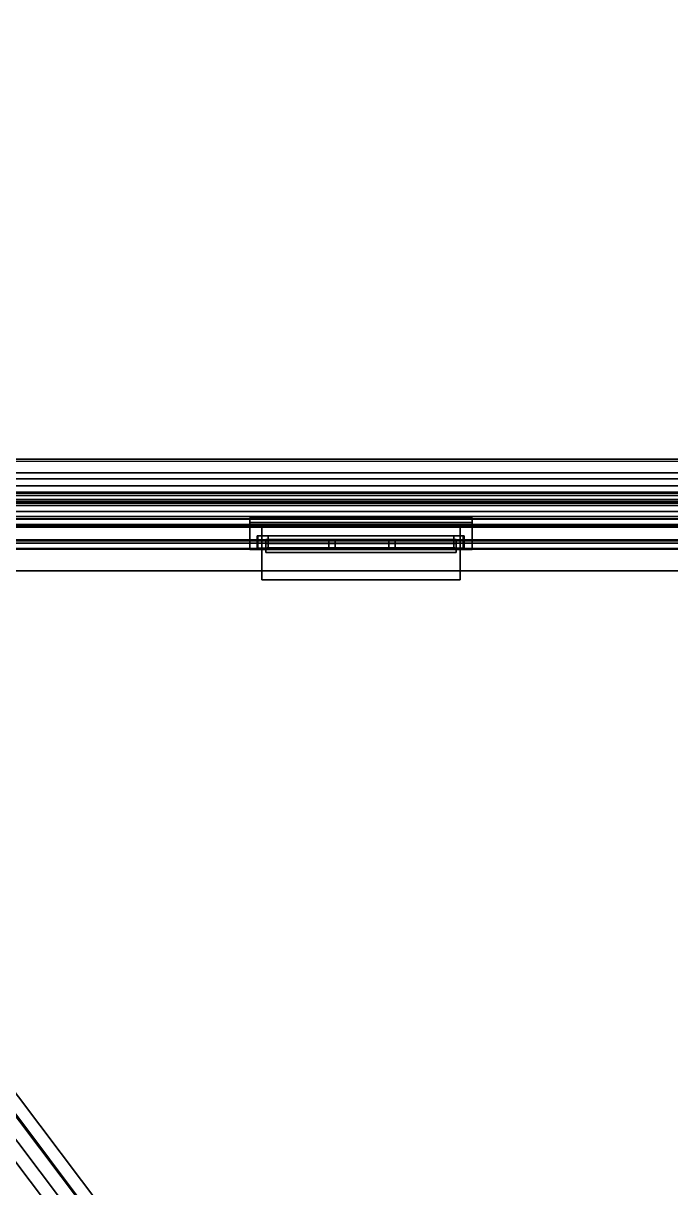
# Model space of a CAD drawing. Extents: x -152 to 154, y -106 to 95.
# Drawn here: x -105.3 to -74, y 38.7 to 95 of the extents above; entities that cross this region are included whole.
import ezdxf

# ---------------------------------------------------------------- set-up
doc = ezdxf.new("R2010")
doc.units = 0
for name, color, linetype in [('GLASS', 19, 'CONTINUOUS'), ('GROUND1', 253, 'CONTINUOUS'), ('ROOF1', 37, 'CONTINUOUS'), ('ROOF2', 59, 'CONTINUOUS'), ('WALL', 254, 'CONTINUOUS'), ('WALLBASE', 250, 'CONTINUOUS'), ('WALLCOV', 37, 'CONTINUOUS'), ('WALLVERT', 37, 'CONTINUOUS'), ('WINDOW', 9, 'CONTINUOUS')]:
    doc.layers.add(name, color=color, linetype=linetype)

msp = doc.modelspace()

# ---------------------------------------------------------------- linework, layer by layer
at = {"layer": 'GLASS'}
for points in [[(-93.5, 69.623505, 87), (-84.400002, 69.623505, 87), (-84.400002, 69.623505, 61), (-93.5, 69.623505, 61)], [(-93.5, 69.623505, 50), (-84.400002, 69.623505, 50), (-84.400002, 69.623505, 24), (-93.5, 69.623505, 24)], [(-93.5, 69.623505, 16.5), (-84.400002, 69.623505, 16.5), (-84.400002, 69.623505, 5.5), (-93.5, 69.623505, 5.5)]]:
    msp.add_3dface(points, dxfattribs=at)
at = {"layer": 'GROUND1', "invisible_edges": 8}
for points in [[(-151.5, 95, -0.075062), (-151.5, -80, -0.075062), (153.5, 95, -0.075062)], [(-151.5, -80, -0.075062), (-56.949997, -80, -0.075062), (153.5, 95, -0.075062)]]:
    msp.add_3dface(points, dxfattribs=at)
at = {"layer": 'ROOF1'}
for points in [[(-81.527527, 10, 135.704529), (0.5, 10, 135.704529), (0.5, 70, 105.704536), (-126.5, 70, 105.704536)], [(-126.5, 70, 105.704536), (-126.5, 10, 105.704536), (-126.5, -52, 105.704536), (-81.527527, 10, 135.704529)]]:
    msp.add_3dface(points, dxfattribs=at)
at = {"layer": 'ROOF2'}
for points in [[(132.100006, -55.5, 107.236023), (132.100006, 73.800003, 107.236023), (-130, 73.800003, 107.236023), (-130, -55.5, 107.236023)], [(-81.818832, 9.347198, 136.77771), (-81.33374, 9.811207, 136.77771), (-126.651321, 69.949677, 106.277718), (-127.146004, 69.498383, 106.277718)], [(-81.333733, 9.811211, 135.787766), (-80.848633, 10.275219, 135.787766), (-126.156631, 70.400963, 105.287766), (-126.651321, 69.949677, 105.287766)], [(-81.333733, 9.811211, 135.787766), (-126.651321, 69.949677, 105.287766), (-126.651321, 69.949677, 106.277718), (-81.33374, 9.811207, 136.77771)], [(-80.848633, 10.275219, 134.800003), (-126.156631, 70.400963, 104.300003), (-126.156631, 70.400963, 105.287766), (-80.848633, 10.275219, 135.787766)], [(-82.30394, 8.88319, 135.787766), (-81.81884, 9.347198, 135.787766), (-127.146004, 69.498383, 105.287766), (-127.640686, 69.047089, 105.287766)], [(-127.146004, 69.498383, 105.287766), (-81.81884, 9.347198, 135.787766), (-81.818832, 9.347198, 136.77771), (-127.146004, 69.498383, 106.277718)], [(-82.30394, 8.88319, 135.787766), (-127.640686, 69.047089, 105.287766), (-127.640686, 69.047089, 104.300003), (-82.30394, 8.88319, 134.800003)]]:
    msp.add_3dface(points, dxfattribs=at)
at = {"layer": 'WALL', "invisible_edges": 8}
for points in [[(-106.650002, 70.668549, 87.199997), (-122.75, 70.668549, 100), (-100.25, 70.668549, 100)], [(-122.75, 70.668549, 55), (-116.25, 70.668549, 60.800003), (-100.25, 70.668549, 55)], [(-106.650002, 70.668549, 50.200001), (-122.75, 70.668549, 55), (-100.25, 70.668549, 55)], [(-122.75, 70.668549, 19), (-116.25, 70.668549, 23.800003), (-100.25, 70.668549, 19)], [(-100.25, 70.668549, 55), (-116.25, 70.668549, 60.800003), (-106.650002, 70.668549, 60.800003)], [(-100.25, 70.668549, 19), (-116.25, 70.668549, 23.800003), (-106.650002, 70.668549, 23.800003)], [(-100.25, 70.668549, 55), (-106.650002, 70.668549, 87.199997), (-100.25, 70.668549, 100)], [(-100.25, 70.668549, 55), (-106.650002, 70.668549, 60.800003), (-106.650002, 70.668549, 87.199997)], [(-100.25, 70.668549, 19), (-106.650002, 70.668549, 50.200001), (-100.25, 70.668549, 55)], [(-100.25, 70.668549, 19), (-106.650002, 70.668549, 23.800003), (-106.650002, 70.668549, 50.200001)], [(-84.150002, 70.668549, 87.199997), (-100.25, 70.668549, 100), (-77.75, 70.668549, 100)], [(-93.75, 70.668549, 87.199997), (-100.25, 70.668549, 100), (-84.150002, 70.668549, 87.199997)], [(-93.75, 70.668549, 60.800003), (-100.25, 70.668549, 100), (-93.75, 70.668549, 87.199997)], [(-100.25, 70.668549, 55), (-93.75, 70.668549, 60.800003), (-77.75, 70.668549, 55)], [(-100.25, 70.668549, 55), (-100.25, 70.668549, 100), (-93.75, 70.668549, 60.800003)], [(-84.150002, 70.668549, 50.200001), (-100.25, 70.668549, 55), (-77.75, 70.668549, 55)], [(-93.75, 70.668549, 50.200001), (-100.25, 70.668549, 55), (-84.150002, 70.668549, 50.200001)], [(-93.75, 70.668549, 23.800003), (-100.25, 70.668549, 55), (-93.75, 70.668549, 50.200001)], [(-100.25, 70.668549, 19), (-93.75, 70.668549, 23.800003), (-77.75, 70.668549, 19)], [(-100.25, 70.668549, 19), (-100.25, 70.668549, 55), (-93.75, 70.668549, 23.800003)], [(-77.75, 70.668549, 55), (-93.75, 70.668549, 60.800003), (-84.150002, 70.668549, 60.800003)], [(-77.75, 70.668549, 19), (-93.75, 70.668549, 23.800003), (-84.150002, 70.668549, 23.800003)], [(-77.75, 70.668549, 55), (-84.150002, 70.668549, 87.199997), (-77.75, 70.668549, 100)], [(-77.75, 70.668549, 55), (-84.150002, 70.668549, 60.800003), (-84.150002, 70.668549, 87.199997)], [(-77.75, 70.668549, 19), (-84.150002, 70.668549, 50.200001), (-77.75, 70.668549, 55)], [(-77.75, 70.668549, 19), (-84.150002, 70.668549, 23.800003), (-84.150002, 70.668549, 50.200001)], [(-61.650002, 70.668549, 87.199997), (-77.75, 70.668549, 100), (-55.25, 70.668549, 100)], [(-71.25, 70.668549, 87.199997), (-77.75, 70.668549, 100), (-61.650002, 70.668549, 87.199997)], [(-71.25, 70.668549, 60.800003), (-77.75, 70.668549, 100), (-71.25, 70.668549, 87.199997)], [(-77.75, 70.668549, 55), (-71.25, 70.668549, 60.800003), (-55.25, 70.668549, 55)], [(-77.75, 70.668549, 55), (-77.75, 70.668549, 100), (-71.25, 70.668549, 60.800003)], [(-61.650002, 70.668549, 50.200001), (-77.75, 70.668549, 55), (-55.25, 70.668549, 55)], [(-71.25, 70.668549, 50.200001), (-77.75, 70.668549, 55), (-61.650002, 70.668549, 50.200001)], [(-71.25, 70.668549, 23.800003), (-77.75, 70.668549, 55), (-71.25, 70.668549, 50.200001)], [(-77.75, 70.668549, 19), (-71.25, 70.668549, 23.800003), (-55.25, 70.668549, 19)], [(-77.75, 70.668549, 19), (-77.75, 70.668549, 55), (-71.25, 70.668549, 23.800003)]]:
    msp.add_3dface(points, dxfattribs=at)
at = {"layer": 'WALL'}
for points in [[(-84.150002, 70.668549, 60.800003), (-93.75, 70.668549, 60.800003), (-93.75, 68.068542, 60.800003), (-84.150002, 68.068542, 60.800003)], [(-93.75, 70.668549, 60.800003), (-93.75, 70.668549, 87.199997), (-93.75, 68.068542, 87.199997), (-93.75, 68.068542, 60.800003)], [(-93.75, 70.668549, 87.199997), (-84.150002, 70.668549, 87.199997), (-84.150002, 68.068542, 87.199997), (-93.75, 68.068542, 87.199997)], [(-84.150002, 70.668549, 23.800003), (-93.75, 70.668549, 23.800003), (-93.75, 68.068542, 23.800003), (-84.150002, 68.068542, 23.800003)], [(-93.75, 70.668549, 23.800003), (-93.75, 70.668549, 50.200001), (-93.75, 68.068542, 50.200001), (-93.75, 68.068542, 23.800003)], [(-93.75, 70.668549, 50.200001), (-84.150002, 70.668549, 50.200001), (-84.150002, 68.068542, 50.200001), (-93.75, 68.068542, 50.200001)], [(-84.150002, 68.068542, 87.199997), (-84.150002, 70.668549, 87.199997), (-84.150002, 70.668549, 60.800003), (-84.150002, 68.068542, 60.800003)], [(-84.150002, 68.068542, 50.200001), (-84.150002, 70.668549, 50.200001), (-84.150002, 70.668549, 23.800003), (-84.150002, 68.068542, 23.800003)]]:
    msp.add_3dface(points, dxfattribs=at)
at = {"layer": 'WALLBASE', "invisible_edges": 8}
for points in [[(-106.650002, 70.668549, 16.700001), (-122.75, 70.668549, 19), (-100.25, 70.668549, 19)], [(-122.75, 70.668549, -0.5), (-116.25, 70.668549, 5.300003), (-100.25, 70.668549, -0.5)], [(-100.25, 70.668549, -0.5), (-116.25, 70.668549, 5.300003), (-106.650002, 70.668549, 5.300003)], [(-100.25, 70.668549, -0.5), (-106.650002, 70.668549, 16.700001), (-100.25, 70.668549, 19)], [(-100.25, 70.668549, -0.5), (-106.650002, 70.668549, 5.300003), (-106.650002, 70.668549, 16.700001)], [(-84.150002, 70.668549, 16.700001), (-100.25, 70.668549, 19), (-77.75, 70.668549, 19)], [(-93.75, 70.668549, 16.700001), (-100.25, 70.668549, 19), (-84.150002, 70.668549, 16.700001)], [(-93.75, 70.668549, 5.300003), (-100.25, 70.668549, 19), (-93.75, 70.668549, 16.700001)], [(-100.25, 70.668549, -0.5), (-93.75, 70.668549, 5.300003), (-77.75, 70.668549, -0.5)], [(-100.25, 70.668549, -0.5), (-100.25, 70.668549, 19), (-93.75, 70.668549, 5.300003)], [(-77.75, 70.668549, -0.5), (-93.75, 70.668549, 5.300003), (-84.150002, 70.668549, 5.300003)], [(-77.75, 70.668549, -0.5), (-84.150002, 70.668549, 16.700001), (-77.75, 70.668549, 19)], [(-77.75, 70.668549, -0.5), (-84.150002, 70.668549, 5.300003), (-84.150002, 70.668549, 16.700001)], [(-61.650002, 70.668549, 16.700001), (-77.75, 70.668549, 19), (-55.25, 70.668549, 19)], [(-71.25, 70.668549, 16.700001), (-77.75, 70.668549, 19), (-61.650002, 70.668549, 16.700001)], [(-71.25, 70.668549, 5.300003), (-77.75, 70.668549, 19), (-71.25, 70.668549, 16.700001)], [(-77.75, 70.668549, -0.5), (-71.25, 70.668549, 5.300003), (-55.25, 70.668549, -0.5)], [(-77.75, 70.668549, -0.5), (-77.75, 70.668549, 19), (-71.25, 70.668549, 5.300003)]]:
    msp.add_3dface(points, dxfattribs=at)
at = {"layer": 'WALLBASE'}
for points in [[(-84.150002, 70.668549, 5.300003), (-93.75, 70.668549, 5.300003), (-93.75, 68.068542, 5.300003), (-84.150002, 68.068542, 5.300003)], [(-93.75, 70.668549, 5.300003), (-93.75, 70.668549, 16.700001), (-93.75, 68.068542, 16.700001), (-93.75, 68.068542, 5.300003)], [(-93.75, 70.668549, 16.700001), (-84.150002, 70.668549, 16.700001), (-84.150002, 68.068542, 16.700001), (-93.75, 68.068542, 16.700001)], [(-84.150002, 68.068542, 16.700001), (-84.150002, 70.668549, 16.700001), (-84.150002, 70.668549, 5.300003), (-84.150002, 68.068542, 5.300003)]]:
    msp.add_3dface(points, dxfattribs=at)
at = {"layer": 'WALLCOV'}
for points in [[(-130.502228, 73.902222, 106.785728), (-130.507172, 73.907181, 107.244904), (132.107178, 73.907181, 107.244904), (132.102219, 73.902222, 106.785728)], [(-129.845337, 73.245331, 106.677689), (-130.502228, 73.902222, 106.785728), (132.102219, 73.902222, 106.785728), (131.445328, 73.245331, 106.677689)], [(-129.559723, 72.959724, 106.434586), (-129.845337, 73.245331, 106.677689), (131.445328, 73.245331, 106.677689), (131.159729, 72.959724, 106.434586)], [(-129.21701, 72.617004, 106.029434), (-129.559723, 72.959724, 106.056442), (131.159729, 72.959724, 106.056442), (130.817001, 72.617004, 106.029434)], [(-129.559723, 72.959724, 106.056442), (-129.559723, 72.959724, 106.434586), (131.159729, 72.959724, 106.434586), (131.159729, 72.959724, 106.056442)], [(-128.874268, 72.274277, 105.273132), (-129.21701, 72.617004, 105.543243), (130.817001, 72.617004, 105.543243), (130.474274, 72.274277, 105.273132)], [(-129.21701, 72.617004, 105.543243), (-129.21701, 72.617004, 106.029434), (130.817001, 72.617004, 106.029434), (130.817001, 72.617004, 105.543243)], [(-128.267181, 71.667175, 99.524506), (-128.912964, 72.312965, 99.524506), (130.51297, 72.312965, 99.524506), (129.867172, 71.667175, 99.524506)], [(-128.912964, 72.312965, 99.524506), (-128.912964, 72.312965, 99.766678), (130.51297, 72.312965, 99.766678), (130.51297, 72.312965, 99.524506)], [(-128.912964, 72.312965, 99.766678), (-128.751526, 72.15152, 100.008842), (130.351517, 72.15152, 100.008842), (130.51297, 72.312965, 99.766678)], [(-126.44664, 69.846642, 105.219116), (-128.874268, 72.274277, 105.273132), (130.474274, 72.274277, 105.273132), (128.046646, 69.846642, 105.219116)], [(-128.563171, 71.963165, 100.789169), (-128.859146, 72.259148, 101.246597), (130.459152, 72.259148, 101.246597), (130.163162, 71.963165, 100.789169)], [(-128.859146, 72.259148, 101.246597), (-128.455536, 71.85553, 101.273506), (130.055527, 71.85553, 101.273506), (130.459152, 72.259148, 101.246597)], [(-128.751526, 72.15152, 100.008842), (-128.751526, 72.15152, 100.600815), (130.351517, 72.15152, 100.600815), (130.351517, 72.15152, 100.008842)], [(-128.751526, 72.15152, 100.600815), (-128.374817, 71.774811, 100.627716), (129.974808, 71.774811, 100.627716), (130.351517, 72.15152, 100.600815)], [(-128.374817, 71.774811, 100.627716), (-128.563171, 71.963165, 100.789169), (130.163162, 71.963165, 100.789169), (129.974808, 71.774811, 100.627716)], [(-128.455536, 71.85553, 101.273506), (-128.267181, 71.667175, 101.085152), (129.867172, 71.667175, 101.085152), (130.055527, 71.85553, 101.273506)], [(-127.971191, 71.371193, 100.035751), (-128.267181, 71.667175, 99.524506), (129.867172, 71.667175, 99.524506), (129.571198, 71.371193, 100.035751)], [(-128.267181, 71.667175, 101.085152), (-127.621391, 71.021393, 101.246597), (129.22139, 71.021393, 101.246597), (129.867172, 71.667175, 101.085152)], [(-127.199997, 70.599998, 100.1269), (-127.971191, 71.371193, 100.035751), (129.571198, 71.371193, 100.035751), (128.800003, 70.599998, 100.1269)], [(-127.271591, 70.671593, 102.591988), (-127.729019, 71.129021, 102.834152), (129.329025, 71.129021, 102.834152), (128.871597, 70.671593, 102.591988)], [(-127.729019, 71.129021, 102.834152), (-126.560883, 69.960884, 102.896202), (128.160889, 69.960884, 102.896202), (129.329025, 71.129021, 102.834152)], [(-127.621391, 71.021393, 101.246597), (-127.35231, 70.752312, 101.085152), (128.952316, 70.752312, 101.085152), (129.22139, 71.021393, 101.246597)], [(-127.35231, 70.752312, 101.085152), (-127.271591, 70.671593, 102.591988), (128.871597, 70.671593, 102.591988), (128.952316, 70.752312, 101.085152)], [(-126.560883, 69.960884, 102.896202), (-126.189598, 69.5896, 103.112289), (127.789597, 69.5896, 103.112289), (128.160889, 69.960884, 102.896202)], [(-126.161041, 69.561043, 104.949005), (-126.44664, 69.846642, 105.219116), (128.046646, 69.846642, 105.219116), (127.761047, 69.561043, 104.949005)], [(-126.189598, 69.5896, 103.112289), (-126.161041, 69.561043, 104.949005), (127.761047, 69.561043, 104.949005), (127.789597, 69.5896, 103.112289)]]:
    msp.add_3dface(points, dxfattribs=at)
at = {"layer": 'WALLVERT'}
for points in [[(122.5, 68.5, 22), (122.5, 71, 22), (-122.5, 71, 22), (-122.5, 68.5, 22)], [(-122.5, 71, 19), (122.5, 71, 19), (122.5, 68.5, 19), (-122.5, 68.5, 19)], [(-122.5, 71, 22), (122.5, 71, 22), (122.5, 71, 19), (-122.5, 71, 19)], [(122.5, 68.5, 19), (122.5, 68.5, 22), (-122.5, 68.5, 22), (-122.5, 68.5, 19)]]:
    msp.add_3dface(points, dxfattribs=at)
at = {"layer": 'WINDOW'}
for points in [[(-94.325745, 71.07782, 60.849998), (-83.574257, 71.07782, 60.849998), (-83.574257, 69.545197, 60.849998), (-94.325745, 69.545197, 60.849998)], [(-94.325745, 71.07782, 61.024178), (-94.325745, 70.840797, 61.025642), (-94.325745, 70.836784, 61.150002), (-94.325745, 70.839424, 61.025002)], [(-94.325745, 71.07782, 60.849998), (-94.325745, 71.07782, 61.024178), (-83.574257, 71.07782, 61.024178), (-83.574257, 71.07782, 60.849998)], [(-83.574257, 70.839424, 61.025002), (-83.574257, 71.07782, 61.024178), (-94.325745, 71.07782, 61.024178), (-94.325745, 70.839424, 61.025002)], [(-83.574257, 69.545197, 60.849998), (-83.574257, 71.07782, 60.849998), (-94.325745, 71.07782, 60.849998), (-94.325745, 69.545197, 60.849998)], [(-94.325745, 70.836784, 60.550003), (-94.325745, 70.840797, 60.674355), (-94.325745, 71.07782, 60.675819), (-94.325745, 70.839424, 60.675003)], [(-83.574257, 71.07782, 60.675819), (-94.325745, 71.07782, 60.675819), (-94.325745, 71.07782, 60.849998), (-83.574257, 71.07782, 60.849998)], [(-94.325745, 71.07782, 60.675819), (-83.574257, 71.07782, 60.675819), (-83.574257, 70.839424, 60.675003), (-94.325745, 70.839424, 60.675003)], [(-94.325745, 71.07782, 23.849998), (-83.574257, 71.07782, 23.849998), (-83.574257, 69.545197, 23.849998), (-94.325745, 69.545197, 23.849998)], [(-94.325745, 71.07782, 24.024178), (-94.325745, 70.840797, 24.025642), (-94.325745, 70.836784, 24.150002), (-94.325745, 70.839424, 24.025002)], [(-94.325745, 71.07782, 23.849998), (-94.325745, 71.07782, 24.024178), (-83.574257, 71.07782, 24.024178), (-83.574257, 71.07782, 23.849998)], [(-83.574257, 70.839424, 24.025002), (-83.574257, 71.07782, 24.024178), (-94.325745, 71.07782, 24.024178), (-94.325745, 70.839424, 24.025002)], [(-83.574257, 69.545197, 23.849998), (-83.574257, 71.07782, 23.849998), (-94.325745, 71.07782, 23.849998), (-94.325745, 69.545197, 23.849998)], [(-94.325745, 70.836784, 23.550003), (-94.325745, 70.840797, 23.674355), (-94.325745, 71.07782, 23.675819), (-94.325745, 70.839424, 23.675003)], [(-83.574257, 71.07782, 23.675819), (-94.325745, 71.07782, 23.675819), (-94.325745, 71.07782, 23.849998), (-83.574257, 71.07782, 23.849998)], [(-94.325745, 71.07782, 23.675819), (-83.574257, 71.07782, 23.675819), (-83.574257, 70.839424, 23.675003), (-94.325745, 70.839424, 23.675003)], [(-94.325745, 71.07782, 5.349998), (-83.574257, 71.07782, 5.349998), (-83.574257, 69.545197, 5.349998), (-94.325745, 69.545197, 5.349998)], [(-94.325745, 71.07782, 5.524178), (-94.325745, 70.840797, 5.525642), (-94.325745, 70.836784, 5.650002), (-94.325745, 70.839424, 5.525002)], [(-94.325745, 71.07782, 5.349998), (-94.325745, 71.07782, 5.524178), (-83.574257, 71.07782, 5.524178), (-83.574257, 71.07782, 5.349998)], [(-83.574257, 70.839424, 5.525002), (-83.574257, 71.07782, 5.524178), (-94.325745, 71.07782, 5.524178), (-94.325745, 70.839424, 5.525002)], [(-83.574257, 69.545197, 5.349998), (-83.574257, 71.07782, 5.349998), (-94.325745, 71.07782, 5.349998), (-94.325745, 69.545197, 5.349998)], [(-94.325745, 70.836784, 5.050003), (-94.325745, 70.840797, 5.174355), (-94.325745, 71.07782, 5.175819), (-94.325745, 70.839424, 5.175003)], [(-83.574257, 71.07782, 5.175819), (-94.325745, 71.07782, 5.175819), (-94.325745, 71.07782, 5.349998), (-83.574257, 71.07782, 5.349998)], [(-94.325745, 71.07782, 5.175819), (-83.574257, 71.07782, 5.175819), (-83.574257, 70.839424, 5.175003), (-94.325745, 70.839424, 5.175003)], [(-94.325745, 70.839424, 61.025002), (-94.325745, 70.836784, 61.150002), (-83.574257, 70.836784, 61.150002), (-83.574257, 70.839424, 61.025002)], [(-83.574257, 70.836784, 60.550003), (-94.325745, 70.836784, 60.550003), (-94.325745, 70.839424, 60.675003), (-83.574257, 70.839424, 60.675003)], [(-94.325745, 70.839424, 24.025002), (-94.325745, 70.836784, 24.150002), (-83.574257, 70.836784, 24.150002), (-83.574257, 70.839424, 24.025002)], [(-83.574257, 70.836784, 23.550003), (-94.325745, 70.836784, 23.550003), (-94.325745, 70.839424, 23.675003), (-83.574257, 70.839424, 23.675003)], [(-94.325745, 70.839424, 5.525002), (-94.325745, 70.836784, 5.650002), (-83.574257, 70.836784, 5.650002), (-83.574257, 70.839424, 5.525002)], [(-83.574257, 70.836784, 5.050003), (-94.325745, 70.836784, 5.050003), (-94.325745, 70.839424, 5.175003), (-83.574257, 70.839424, 5.175003)], [(-83.574257, 69.545197, 61.150002), (-83.574257, 70.836784, 61.150002), (-94.325745, 70.836784, 61.150002), (-94.325745, 69.545197, 61.150002)], [(-94.325745, 70.836784, 60.550003), (-83.574257, 70.836784, 60.550003), (-83.574257, 69.545197, 60.550003), (-94.325745, 69.545197, 60.550003)], [(-83.574257, 69.545197, 24.150002), (-83.574257, 70.836784, 24.150002), (-94.325745, 70.836784, 24.150002), (-94.325745, 69.545197, 24.150002)], [(-94.325745, 70.836784, 23.550003), (-83.574257, 70.836784, 23.550003), (-83.574257, 69.545197, 23.550003), (-94.325745, 69.545197, 23.550003)], [(-83.574257, 69.545197, 5.650002), (-83.574257, 70.836784, 5.650002), (-94.325745, 70.836784, 5.650002), (-94.325745, 69.545197, 5.650002)], [(-94.325745, 70.836784, 5.050003), (-83.574257, 70.836784, 5.050003), (-83.574257, 69.545197, 5.050003), (-94.325745, 69.545197, 5.050003)], [(-84.011002, 69.599998, 87.5), (-84.011002, 70.199997, 87.5), (-93.973, 70.199997, 87.5), (-93.973, 69.599998, 87.5)], [(-93.973, 70.199997, 87.5), (-93.973, 70.199997, 87), (-93.973, 69.599998, 87), (-93.973, 69.599998, 87.5)], [(-84.011002, 70.199997, 87.5), (-84.011002, 70.199997, 87), (-93.973, 70.199997, 87), (-93.973, 70.199997, 87.5)], [(-93.973, 70.199997, 87), (-84.011002, 70.199997, 87), (-84.011002, 69.599998, 87), (-93.973, 69.599998, 87)], [(-84.011002, 69.599998, 50.5), (-84.011002, 70.199997, 50.5), (-93.973, 70.199997, 50.5), (-93.973, 69.599998, 50.5)], [(-93.973, 70.199997, 50.5), (-93.973, 70.199997, 50), (-93.973, 69.599998, 50), (-93.973, 69.599998, 50.5)], [(-84.011002, 70.199997, 50.5), (-84.011002, 70.199997, 50), (-93.973, 70.199997, 50), (-93.973, 70.199997, 50.5)], [(-93.973, 70.199997, 50), (-84.011002, 70.199997, 50), (-84.011002, 69.599998, 50), (-93.973, 69.599998, 50)], [(-84.011002, 69.599998, 17), (-84.011002, 70.199997, 17), (-93.973, 70.199997, 17), (-93.973, 69.599998, 17)], [(-93.973, 70.199997, 17), (-93.973, 70.199997, 16.5), (-93.973, 69.599998, 16.5), (-93.973, 69.599998, 17)], [(-84.011002, 70.199997, 17), (-84.011002, 70.199997, 16.5), (-93.973, 70.199997, 16.5), (-93.973, 70.199997, 17)], [(-93.973, 70.199997, 16.5), (-84.011002, 70.199997, 16.5), (-84.011002, 69.599998, 16.5), (-93.973, 69.599998, 16.5)], [(-93.949997, 69.599998, 87.488998), (-93.949997, 70.199997, 87.488998), (-93.949997, 70.199997, 60.626999), (-93.949997, 69.599998, 60.626999)], [(-93.949997, 70.199997, 60.626999), (-93.449997, 70.199997, 60.626999), (-93.449997, 69.599998, 60.626999), (-93.949997, 69.599998, 60.626999)], [(-93.949997, 70.199997, 87.488998), (-93.449997, 70.199997, 87.488998), (-93.449997, 70.199997, 60.626999), (-93.949997, 70.199997, 60.626999)], [(-93.449997, 69.599998, 87.488998), (-93.449997, 70.199997, 87.488998), (-93.949997, 70.199997, 87.488998), (-93.949997, 69.599998, 87.488998)], [(-93.949997, 69.599998, 50.488998), (-93.949997, 70.199997, 50.488998), (-93.949997, 70.199997, 23.626999), (-93.949997, 69.599998, 23.626999)], [(-93.949997, 70.199997, 23.626999), (-93.449997, 70.199997, 23.626999), (-93.449997, 69.599998, 23.626999), (-93.949997, 69.599998, 23.626999)], [(-93.949997, 70.199997, 50.488998), (-93.449997, 70.199997, 50.488998), (-93.449997, 70.199997, 23.626999), (-93.949997, 70.199997, 23.626999)], [(-93.449997, 69.599998, 50.488998), (-93.449997, 70.199997, 50.488998), (-93.949997, 70.199997, 50.488998), (-93.949997, 69.599998, 50.488998)], [(-93.949997, 69.599998, 16.988998), (-93.949997, 70.199997, 16.988998), (-93.949997, 70.199997, 5.126999), (-93.949997, 69.599998, 5.126999)], [(-93.949997, 70.199997, 5.126999), (-93.449997, 70.199997, 5.126999), (-93.449997, 69.599998, 5.126999), (-93.949997, 69.599998, 5.126999)], [(-93.949997, 70.199997, 16.988998), (-93.449997, 70.199997, 16.988998), (-93.449997, 70.199997, 5.126999), (-93.949997, 70.199997, 5.126999)], [(-93.449997, 69.599998, 16.988998), (-93.449997, 70.199997, 16.988998), (-93.949997, 70.199997, 16.988998), (-93.949997, 69.599998, 16.988998)], [(-84.349998, 69.599998, 64.75), (-84.349998, 70.023506, 64.75), (-93.550003, 70.023506, 64.75), (-93.550003, 69.599998, 64.75)], [(-93.550003, 70.023506, 64.449997), (-84.349998, 70.023506, 64.449997), (-84.349998, 69.599998, 64.449997), (-93.550003, 69.599998, 64.449997)], [(-93.550003, 70.023506, 64.75), (-93.550003, 70.023506, 64.449997), (-93.550003, 69.599998, 64.449997), (-93.550003, 69.599998, 64.75)], [(-84.349998, 70.023506, 64.75), (-84.349998, 70.023506, 64.449997), (-93.550003, 70.023506, 64.449997), (-93.550003, 70.023506, 64.75)], [(-84.349998, 69.599998, 68.550003), (-84.349998, 70.023506, 68.550003), (-93.550003, 70.023506, 68.550003), (-93.550003, 69.599998, 68.550003)], [(-93.550003, 70.023506, 68.25), (-84.349998, 70.023506, 68.25), (-84.349998, 69.599998, 68.25), (-93.550003, 69.599998, 68.25)], [(-93.550003, 70.023506, 68.550003), (-93.550003, 70.023506, 68.25), (-93.550003, 69.599998, 68.25), (-93.550003, 69.599998, 68.550003)], [(-84.349998, 70.023506, 68.550003), (-84.349998, 70.023506, 68.25), (-93.550003, 70.023506, 68.25), (-93.550003, 70.023506, 68.550003)], [(-84.349998, 69.599998, 72.601501), (-84.349998, 70.023506, 72.601501), (-93.550003, 70.023506, 72.601501), (-93.550003, 69.599998, 72.601501)], [(-93.550003, 70.023506, 71.998505), (-84.349998, 70.023506, 71.998505), (-84.349998, 69.599998, 71.998505), (-93.550003, 69.599998, 71.998505)], [(-93.550003, 70.023506, 72.601501), (-93.550003, 70.023506, 71.998505), (-93.550003, 69.599998, 71.998505), (-93.550003, 69.599998, 72.601501)], [(-84.349998, 70.023506, 72.601501), (-84.349998, 70.023506, 71.998505), (-93.550003, 70.023506, 71.998505), (-93.550003, 70.023506, 72.601501)], [(-84.349998, 69.599998, 76.150002), (-84.349998, 70.023506, 76.150002), (-93.550003, 70.023506, 76.150002), (-93.550003, 69.599998, 76.150002)], [(-93.550003, 70.023506, 75.849998), (-84.349998, 70.023506, 75.849998), (-84.349998, 69.599998, 75.849998), (-93.550003, 69.599998, 75.849998)], [(-93.550003, 70.023506, 76.150002), (-93.550003, 70.023506, 75.849998), (-93.550003, 69.599998, 75.849998), (-93.550003, 69.599998, 76.150002)], [(-84.349998, 70.023506, 76.150002), (-84.349998, 70.023506, 75.849998), (-93.550003, 70.023506, 75.849998), (-93.550003, 70.023506, 76.150002)], [(-84.349998, 69.599998, 79.75), (-84.349998, 70.023506, 79.75), (-93.550003, 70.023506, 79.75), (-93.550003, 69.599998, 79.75)], [(-93.550003, 70.023506, 79.449997), (-84.349998, 70.023506, 79.449997), (-84.349998, 69.599998, 79.449997), (-93.550003, 69.599998, 79.449997)], [(-93.550003, 70.023506, 79.75), (-93.550003, 70.023506, 79.449997), (-93.550003, 69.599998, 79.449997), (-93.550003, 69.599998, 79.75)], [(-84.349998, 70.023506, 79.75), (-84.349998, 70.023506, 79.449997), (-93.550003, 70.023506, 79.449997), (-93.550003, 70.023506, 79.75)], [(-84.349998, 69.599998, 83.550003), (-84.349998, 70.023506, 83.550003), (-93.550003, 70.023506, 83.550003), (-93.550003, 69.599998, 83.550003)], [(-93.550003, 70.023506, 83.25), (-84.349998, 70.023506, 83.25), (-84.349998, 69.599998, 83.25), (-93.550003, 69.599998, 83.25)], [(-93.550003, 70.023506, 83.550003), (-93.550003, 70.023506, 83.25), (-93.550003, 69.599998, 83.25), (-93.550003, 69.599998, 83.550003)], [(-84.349998, 70.023506, 83.550003), (-84.349998, 70.023506, 83.25), (-93.550003, 70.023506, 83.25), (-93.550003, 70.023506, 83.550003)], [(-84.349998, 69.599998, 27.75), (-84.349998, 70.023506, 27.75), (-93.550003, 70.023506, 27.75), (-93.550003, 69.599998, 27.75)], [(-93.550003, 70.023506, 27.450001), (-84.349998, 70.023506, 27.450001), (-84.349998, 69.599998, 27.450001), (-93.550003, 69.599998, 27.450001)], [(-93.550003, 70.023506, 27.75), (-93.550003, 70.023506, 27.450001), (-93.550003, 69.599998, 27.450001), (-93.550003, 69.599998, 27.75)], [(-84.349998, 70.023506, 27.75), (-84.349998, 70.023506, 27.450001), (-93.550003, 70.023506, 27.450001), (-93.550003, 70.023506, 27.75)], [(-84.349998, 69.599998, 31.549999), (-84.349998, 70.023506, 31.549999), (-93.550003, 70.023506, 31.549999), (-93.550003, 69.599998, 31.549999)], [(-93.550003, 70.023506, 31.25), (-84.349998, 70.023506, 31.25), (-84.349998, 69.599998, 31.25), (-93.550003, 69.599998, 31.25)], [(-93.550003, 70.023506, 31.549999), (-93.550003, 70.023506, 31.25), (-93.550003, 69.599998, 31.25), (-93.550003, 69.599998, 31.549999)], [(-84.349998, 70.023506, 31.549999), (-84.349998, 70.023506, 31.25), (-93.550003, 70.023506, 31.25), (-93.550003, 70.023506, 31.549999)], [(-84.349998, 69.599998, 35.601501), (-84.349998, 70.023506, 35.601501), (-93.550003, 70.023506, 35.601501), (-93.550003, 69.599998, 35.601501)], [(-93.550003, 70.023506, 34.998501), (-84.349998, 70.023506, 34.998501), (-84.349998, 69.599998, 34.998501), (-93.550003, 69.599998, 34.998501)], [(-93.550003, 70.023506, 35.601501), (-93.550003, 70.023506, 34.998501), (-93.550003, 69.599998, 34.998501), (-93.550003, 69.599998, 35.601501)], [(-84.349998, 70.023506, 35.601501), (-84.349998, 70.023506, 34.998501), (-93.550003, 70.023506, 34.998501), (-93.550003, 70.023506, 35.601501)], [(-84.349998, 69.599998, 39.150002), (-84.349998, 70.023506, 39.150002), (-93.550003, 70.023506, 39.150002), (-93.550003, 69.599998, 39.150002)], [(-93.550003, 70.023506, 38.849998), (-84.349998, 70.023506, 38.849998), (-84.349998, 69.599998, 38.849998), (-93.550003, 69.599998, 38.849998)], [(-93.550003, 70.023506, 39.150002), (-93.550003, 70.023506, 38.849998), (-93.550003, 69.599998, 38.849998), (-93.550003, 69.599998, 39.150002)], [(-84.349998, 70.023506, 39.150002), (-84.349998, 70.023506, 38.849998), (-93.550003, 70.023506, 38.849998), (-93.550003, 70.023506, 39.150002)], [(-84.349998, 69.599998, 42.75), (-84.349998, 70.023506, 42.75), (-93.550003, 70.023506, 42.75), (-93.550003, 69.599998, 42.75)], [(-93.550003, 70.023506, 42.450001), (-84.349998, 70.023506, 42.450001), (-84.349998, 69.599998, 42.450001), (-93.550003, 69.599998, 42.450001)], [(-93.550003, 70.023506, 42.75), (-93.550003, 70.023506, 42.450001), (-93.550003, 69.599998, 42.450001), (-93.550003, 69.599998, 42.75)], [(-84.349998, 70.023506, 42.75), (-84.349998, 70.023506, 42.450001), (-93.550003, 70.023506, 42.450001), (-93.550003, 70.023506, 42.75)], [(-84.349998, 69.599998, 46.549999), (-84.349998, 70.023506, 46.549999), (-93.550003, 70.023506, 46.549999), (-93.550003, 69.599998, 46.549999)], [(-93.550003, 70.023506, 46.25), (-84.349998, 70.023506, 46.25), (-84.349998, 69.599998, 46.25), (-93.550003, 69.599998, 46.25)], [(-93.550003, 70.023506, 46.549999), (-93.550003, 70.023506, 46.25), (-93.550003, 69.599998, 46.25), (-93.550003, 69.599998, 46.549999)], [(-84.349998, 70.023506, 46.549999), (-84.349998, 70.023506, 46.25), (-93.550003, 70.023506, 46.25), (-93.550003, 70.023506, 46.549999)], [(-84.349998, 69.599998, 9.25), (-84.349998, 70.023506, 9.25), (-93.550003, 70.023506, 9.25), (-93.550003, 69.599998, 9.25)], [(-93.550003, 70.023506, 8.950001), (-84.349998, 70.023506, 8.950001), (-84.349998, 69.599998, 8.950001), (-93.550003, 69.599998, 8.950001)], [(-93.550003, 70.023506, 9.25), (-93.550003, 70.023506, 8.950001), (-93.550003, 69.599998, 8.950001), (-93.550003, 69.599998, 9.25)], [(-84.349998, 70.023506, 9.25), (-84.349998, 70.023506, 8.950001), (-93.550003, 70.023506, 8.950001), (-93.550003, 70.023506, 9.25)], [(-84.349998, 69.599998, 13.049999), (-84.349998, 70.023506, 13.049999), (-93.550003, 70.023506, 13.049999), (-93.550003, 69.599998, 13.049999)], [(-93.550003, 70.023506, 12.75), (-84.349998, 70.023506, 12.75), (-84.349998, 69.599998, 12.75), (-93.550003, 69.599998, 12.75)], [(-93.550003, 70.023506, 13.049999), (-93.550003, 70.023506, 12.75), (-93.550003, 69.599998, 12.75), (-93.550003, 69.599998, 13.049999)], [(-84.349998, 70.023506, 13.049999), (-84.349998, 70.023506, 12.75), (-93.550003, 70.023506, 12.75), (-93.550003, 70.023506, 13.049999)], [(-93.449997, 70.199997, 60.626999), (-93.449997, 70.199997, 87.488998), (-93.449997, 69.599998, 87.488998), (-93.449997, 69.599998, 60.626999)], [(-93.449997, 70.199997, 23.626999), (-93.449997, 70.199997, 50.488998), (-93.449997, 69.599998, 50.488998), (-93.449997, 69.599998, 23.626999)], [(-93.449997, 70.199997, 5.126999), (-93.449997, 70.199997, 16.988998), (-93.449997, 69.599998, 16.988998), (-93.449997, 69.599998, 5.126999)], [(-90.5, 69.599998, 61.099998), (-90.5, 70.023506, 61.099998), (-90.199997, 70.023506, 61.099998), (-90.199997, 69.599998, 61.099998)], [(-90.5, 70.023506, 87.399994), (-90.5, 70.023506, 61.099998), (-90.5, 69.599998, 61.099998), (-90.5, 69.599998, 87.399994)], [(-90.199997, 70.023506, 87.399994), (-90.5, 70.023506, 87.399994), (-90.5, 69.599998, 87.399994), (-90.199997, 69.599998, 87.399994)], [(-90.199997, 70.023506, 61.099998), (-90.5, 70.023506, 61.099998), (-90.5, 70.023506, 87.399994), (-90.199997, 70.023506, 87.399994)], [(-90.5, 69.599998, 24.099998), (-90.5, 70.023506, 24.099998), (-90.199997, 70.023506, 24.099998), (-90.199997, 69.599998, 24.099998)], [(-90.5, 70.023506, 50.399998), (-90.5, 70.023506, 24.099998), (-90.5, 69.599998, 24.099998), (-90.5, 69.599998, 50.399998)], [(-90.199997, 70.023506, 50.399998), (-90.5, 70.023506, 50.399998), (-90.5, 69.599998, 50.399998), (-90.199997, 69.599998, 50.399998)], [(-90.199997, 70.023506, 24.099998), (-90.5, 70.023506, 24.099998), (-90.5, 70.023506, 50.399998), (-90.199997, 70.023506, 50.399998)], [(-90.5, 69.599998, 5.599998), (-90.5, 70.023506, 5.599998), (-90.199997, 70.023506, 5.599998), (-90.199997, 69.599998, 5.599998)], [(-90.5, 70.023506, 16.899998), (-90.5, 70.023506, 5.599998), (-90.5, 69.599998, 5.599998), (-90.5, 69.599998, 16.899998)], [(-90.199997, 70.023506, 16.899998), (-90.5, 70.023506, 16.899998), (-90.5, 69.599998, 16.899998), (-90.199997, 69.599998, 16.899998)], [(-90.199997, 70.023506, 5.599998), (-90.5, 70.023506, 5.599998), (-90.5, 70.023506, 16.899998), (-90.199997, 70.023506, 16.899998)], [(-90.199997, 69.599998, 61.099998), (-90.199997, 70.023506, 61.099998), (-90.199997, 70.023506, 87.399994), (-90.199997, 69.599998, 87.399994)], [(-90.199997, 69.599998, 24.099998), (-90.199997, 70.023506, 24.099998), (-90.199997, 70.023506, 50.399998), (-90.199997, 69.599998, 50.399998)], [(-90.199997, 69.599998, 5.599998), (-90.199997, 70.023506, 5.599998), (-90.199997, 70.023506, 16.899998), (-90.199997, 69.599998, 16.899998)], [(-87.599998, 69.599998, 61.099998), (-87.599998, 70.023506, 61.099998), (-87.300003, 70.023506, 61.099998), (-87.300003, 69.599998, 61.099998)], [(-87.599998, 70.023506, 87.399994), (-87.599998, 70.023506, 61.099998), (-87.599998, 69.599998, 61.099998), (-87.599998, 69.599998, 87.399994)], [(-87.300003, 70.023506, 87.399994), (-87.599998, 70.023506, 87.399994), (-87.599998, 69.599998, 87.399994), (-87.300003, 69.599998, 87.399994)], [(-87.300003, 70.023506, 61.099998), (-87.599998, 70.023506, 61.099998), (-87.599998, 70.023506, 87.399994), (-87.300003, 70.023506, 87.399994)], [(-87.599998, 69.599998, 24.099998), (-87.599998, 70.023506, 24.099998), (-87.300003, 70.023506, 24.099998), (-87.300003, 69.599998, 24.099998)], [(-87.599998, 70.023506, 50.399998), (-87.599998, 70.023506, 24.099998), (-87.599998, 69.599998, 24.099998), (-87.599998, 69.599998, 50.399998)], [(-87.300003, 70.023506, 50.399998), (-87.599998, 70.023506, 50.399998), (-87.599998, 69.599998, 50.399998), (-87.300003, 69.599998, 50.399998)], [(-87.300003, 70.023506, 24.099998), (-87.599998, 70.023506, 24.099998), (-87.599998, 70.023506, 50.399998), (-87.300003, 70.023506, 50.399998)], [(-87.599998, 69.599998, 5.599998), (-87.599998, 70.023506, 5.599998), (-87.300003, 70.023506, 5.599998), (-87.300003, 69.599998, 5.599998)], [(-87.599998, 70.023506, 16.899998), (-87.599998, 70.023506, 5.599998), (-87.599998, 69.599998, 5.599998), (-87.599998, 69.599998, 16.899998)], [(-87.300003, 70.023506, 16.899998), (-87.599998, 70.023506, 16.899998), (-87.599998, 69.599998, 16.899998), (-87.300003, 69.599998, 16.899998)], [(-87.300003, 70.023506, 5.599998), (-87.599998, 70.023506, 5.599998), (-87.599998, 70.023506, 16.899998), (-87.300003, 70.023506, 16.899998)], [(-87.300003, 69.599998, 61.099998), (-87.300003, 70.023506, 61.099998), (-87.300003, 70.023506, 87.399994), (-87.300003, 69.599998, 87.399994)], [(-87.300003, 69.599998, 24.099998), (-87.300003, 70.023506, 24.099998), (-87.300003, 70.023506, 50.399998), (-87.300003, 69.599998, 50.399998)], [(-87.300003, 69.599998, 5.599998), (-87.300003, 70.023506, 5.599998), (-87.300003, 70.023506, 16.899998), (-87.300003, 69.599998, 16.899998)], [(-84.449997, 69.599998, 87.488998), (-84.449997, 70.199997, 87.488998), (-84.449997, 70.199997, 60.626999), (-84.449997, 69.599998, 60.626999)], [(-84.449997, 70.199997, 60.626999), (-83.949997, 70.199997, 60.626999), (-83.949997, 69.599998, 60.626999), (-84.449997, 69.599998, 60.626999)], [(-84.449997, 70.199997, 87.488998), (-83.949997, 70.199997, 87.488998), (-83.949997, 70.199997, 60.626999), (-84.449997, 70.199997, 60.626999)], [(-83.949997, 69.599998, 87.488998), (-83.949997, 70.199997, 87.488998), (-84.449997, 70.199997, 87.488998), (-84.449997, 69.599998, 87.488998)], [(-84.449997, 69.599998, 50.488998), (-84.449997, 70.199997, 50.488998), (-84.449997, 70.199997, 23.626999), (-84.449997, 69.599998, 23.626999)], [(-84.449997, 70.199997, 23.626999), (-83.949997, 70.199997, 23.626999), (-83.949997, 69.599998, 23.626999), (-84.449997, 69.599998, 23.626999)], [(-84.449997, 70.199997, 50.488998), (-83.949997, 70.199997, 50.488998), (-83.949997, 70.199997, 23.626999), (-84.449997, 70.199997, 23.626999)], [(-83.949997, 69.599998, 50.488998), (-83.949997, 70.199997, 50.488998), (-84.449997, 70.199997, 50.488998), (-84.449997, 69.599998, 50.488998)], [(-84.449997, 69.599998, 16.988998), (-84.449997, 70.199997, 16.988998), (-84.449997, 70.199997, 5.126999), (-84.449997, 69.599998, 5.126999)], [(-84.449997, 70.199997, 5.126999), (-83.949997, 70.199997, 5.126999), (-83.949997, 69.599998, 5.126999), (-84.449997, 69.599998, 5.126999)], [(-84.449997, 70.199997, 16.988998), (-83.949997, 70.199997, 16.988998), (-83.949997, 70.199997, 5.126999), (-84.449997, 70.199997, 5.126999)], [(-83.949997, 69.599998, 16.988998), (-83.949997, 70.199997, 16.988998), (-84.449997, 70.199997, 16.988998), (-84.449997, 69.599998, 16.988998)], [(-84.349998, 69.599998, 64.449997), (-84.349998, 70.023506, 64.449997), (-84.349998, 70.023506, 64.75), (-84.349998, 69.599998, 64.75)], [(-84.349998, 69.599998, 68.25), (-84.349998, 70.023506, 68.25), (-84.349998, 70.023506, 68.550003), (-84.349998, 69.599998, 68.550003)], [(-84.349998, 69.599998, 71.998505), (-84.349998, 70.023506, 71.998505), (-84.349998, 70.023506, 72.601501), (-84.349998, 69.599998, 72.601501)], [(-84.349998, 69.599998, 75.849998), (-84.349998, 70.023506, 75.849998), (-84.349998, 70.023506, 76.150002), (-84.349998, 69.599998, 76.150002)], [(-84.349998, 69.599998, 79.449997), (-84.349998, 70.023506, 79.449997), (-84.349998, 70.023506, 79.75), (-84.349998, 69.599998, 79.75)], [(-84.349998, 69.599998, 83.25), (-84.349998, 70.023506, 83.25), (-84.349998, 70.023506, 83.550003), (-84.349998, 69.599998, 83.550003)], [(-84.349998, 69.599998, 27.450001), (-84.349998, 70.023506, 27.450001), (-84.349998, 70.023506, 27.75), (-84.349998, 69.599998, 27.75)], [(-84.349998, 69.599998, 31.25), (-84.349998, 70.023506, 31.25), (-84.349998, 70.023506, 31.549999), (-84.349998, 69.599998, 31.549999)], [(-84.349998, 69.599998, 34.998501), (-84.349998, 70.023506, 34.998501), (-84.349998, 70.023506, 35.601501), (-84.349998, 69.599998, 35.601501)], [(-84.349998, 69.599998, 38.849998), (-84.349998, 70.023506, 38.849998), (-84.349998, 70.023506, 39.150002), (-84.349998, 69.599998, 39.150002)], [(-84.349998, 69.599998, 42.450001), (-84.349998, 70.023506, 42.450001), (-84.349998, 70.023506, 42.75), (-84.349998, 69.599998, 42.75)], [(-84.349998, 69.599998, 46.25), (-84.349998, 70.023506, 46.25), (-84.349998, 70.023506, 46.549999), (-84.349998, 69.599998, 46.549999)], [(-84.349998, 69.599998, 8.950001), (-84.349998, 70.023506, 8.950001), (-84.349998, 70.023506, 9.25), (-84.349998, 69.599998, 9.25)], [(-84.349998, 69.599998, 12.75), (-84.349998, 70.023506, 12.75), (-84.349998, 70.023506, 13.049999), (-84.349998, 69.599998, 13.049999)], [(-84.011002, 69.599998, 87), (-84.011002, 70.199997, 87), (-84.011002, 70.199997, 87.5), (-84.011002, 69.599998, 87.5)], [(-84.011002, 69.599998, 50), (-84.011002, 70.199997, 50), (-84.011002, 70.199997, 50.5), (-84.011002, 69.599998, 50.5)], [(-84.011002, 69.599998, 16.5), (-84.011002, 70.199997, 16.5), (-84.011002, 70.199997, 17), (-84.011002, 69.599998, 17)], [(-83.949997, 70.199997, 60.626999), (-83.949997, 70.199997, 87.488998), (-83.949997, 69.599998, 87.488998), (-83.949997, 69.599998, 60.626999)], [(-83.949997, 70.199997, 23.626999), (-83.949997, 70.199997, 50.488998), (-83.949997, 69.599998, 50.488998), (-83.949997, 69.599998, 23.626999)], [(-83.949997, 70.199997, 5.126999), (-83.949997, 70.199997, 16.988998), (-83.949997, 69.599998, 16.988998), (-83.949997, 69.599998, 5.126999)], [(-94.325745, 69.545197, 60.849998), (-83.574257, 69.545197, 60.849998), (-83.574257, 69.545197, 61.150002), (-94.325745, 69.545197, 61.150002)], [(-83.574257, 69.545197, 60.550003), (-83.574257, 69.545197, 60.849998), (-94.325745, 69.545197, 60.849998), (-94.325745, 69.545197, 60.550003)], [(-94.325745, 69.545197, 23.849998), (-83.574257, 69.545197, 23.849998), (-83.574257, 69.545197, 24.150002), (-94.325745, 69.545197, 24.150002)], [(-83.574257, 69.545197, 23.550003), (-83.574257, 69.545197, 23.849998), (-94.325745, 69.545197, 23.849998), (-94.325745, 69.545197, 23.550003)], [(-94.325745, 69.545197, 5.349998), (-83.574257, 69.545197, 5.349998), (-83.574257, 69.545197, 5.650002), (-94.325745, 69.545197, 5.650002)], [(-83.574257, 69.545197, 5.050003), (-83.574257, 69.545197, 5.349998), (-94.325745, 69.545197, 5.349998), (-94.325745, 69.545197, 5.050003)], [(-93.973, 69.599998, 87), (-84.011002, 69.599998, 87), (-84.011002, 69.599998, 87.5), (-93.973, 69.599998, 87.5)], [(-93.973, 69.599998, 50), (-84.011002, 69.599998, 50), (-84.011002, 69.599998, 50.5), (-93.973, 69.599998, 50.5)], [(-93.973, 69.599998, 16.5), (-84.011002, 69.599998, 16.5), (-84.011002, 69.599998, 17), (-93.973, 69.599998, 17)], [(-93.449997, 69.599998, 60.626999), (-93.449997, 69.599998, 87.488998), (-93.949997, 69.599998, 87.488998), (-93.949997, 69.599998, 60.626999)], [(-93.449997, 69.599998, 23.626999), (-93.449997, 69.599998, 50.488998), (-93.949997, 69.599998, 50.488998), (-93.949997, 69.599998, 23.626999)], [(-93.449997, 69.599998, 5.126999), (-93.449997, 69.599998, 16.988998), (-93.949997, 69.599998, 16.988998), (-93.949997, 69.599998, 5.126999)], [(-84.349998, 69.400002, 72.150002), (-84.349998, 69.823502, 72.150002), (-93.550003, 69.823502, 72.150002), (-93.550003, 69.400002, 72.150002)], [(-93.550003, 69.823502, 71.849998), (-84.349998, 69.823502, 71.849998), (-84.349998, 69.400002, 71.849998), (-93.550003, 69.400002, 71.849998)], [(-93.550003, 69.823502, 72.150002), (-93.550003, 69.823502, 71.849998), (-93.550003, 69.400002, 71.849998), (-93.550003, 69.400002, 72.150002)], [(-84.349998, 69.823502, 72.150002), (-84.349998, 69.823502, 71.849998), (-93.550003, 69.823502, 71.849998), (-93.550003, 69.823502, 72.150002)], [(-84.349998, 69.400002, 35.150002), (-84.349998, 69.823502, 35.150002), (-93.550003, 69.823502, 35.150002), (-93.550003, 69.400002, 35.150002)], [(-93.550003, 69.823502, 34.849998), (-84.349998, 69.823502, 34.849998), (-84.349998, 69.400002, 34.849998), (-93.550003, 69.400002, 34.849998)], [(-93.550003, 69.823502, 35.150002), (-93.550003, 69.823502, 34.849998), (-93.550003, 69.400002, 34.849998), (-93.550003, 69.400002, 35.150002)], [(-84.349998, 69.823502, 35.150002), (-84.349998, 69.823502, 34.849998), (-93.550003, 69.823502, 34.849998), (-93.550003, 69.823502, 35.150002)], [(-93.550003, 69.599998, 64.449997), (-84.349998, 69.599998, 64.449997), (-84.349998, 69.599998, 64.75), (-93.550003, 69.599998, 64.75)], [(-93.550003, 69.599998, 68.25), (-84.349998, 69.599998, 68.25), (-84.349998, 69.599998, 68.550003), (-93.550003, 69.599998, 68.550003)], [(-93.550003, 69.599998, 71.998505), (-84.349998, 69.599998, 71.998505), (-84.349998, 69.599998, 72.601501), (-93.550003, 69.599998, 72.601501)], [(-93.550003, 69.599998, 75.849998), (-84.349998, 69.599998, 75.849998), (-84.349998, 69.599998, 76.150002), (-93.550003, 69.599998, 76.150002)], [(-93.550003, 69.599998, 79.449997), (-84.349998, 69.599998, 79.449997), (-84.349998, 69.599998, 79.75), (-93.550003, 69.599998, 79.75)], [(-93.550003, 69.599998, 83.25), (-84.349998, 69.599998, 83.25), (-84.349998, 69.599998, 83.550003), (-93.550003, 69.599998, 83.550003)], [(-93.550003, 69.599998, 27.450001), (-84.349998, 69.599998, 27.450001), (-84.349998, 69.599998, 27.75), (-93.550003, 69.599998, 27.75)], [(-93.550003, 69.599998, 31.25), (-84.349998, 69.599998, 31.25), (-84.349998, 69.599998, 31.549999), (-93.550003, 69.599998, 31.549999)], [(-93.550003, 69.599998, 34.998501), (-84.349998, 69.599998, 34.998501), (-84.349998, 69.599998, 35.601501), (-93.550003, 69.599998, 35.601501)], [(-93.550003, 69.599998, 38.849998), (-84.349998, 69.599998, 38.849998), (-84.349998, 69.599998, 39.150002), (-93.550003, 69.599998, 39.150002)], [(-93.550003, 69.599998, 42.450001), (-84.349998, 69.599998, 42.450001), (-84.349998, 69.599998, 42.75), (-93.550003, 69.599998, 42.75)], [(-93.550003, 69.599998, 46.25), (-84.349998, 69.599998, 46.25), (-84.349998, 69.599998, 46.549999), (-93.550003, 69.599998, 46.549999)], [(-93.550003, 69.599998, 8.950001), (-84.349998, 69.599998, 8.950001), (-84.349998, 69.599998, 9.25), (-93.550003, 69.599998, 9.25)], [(-93.550003, 69.599998, 12.75), (-84.349998, 69.599998, 12.75), (-84.349998, 69.599998, 13.049999), (-93.550003, 69.599998, 13.049999)], [(-93.550003, 69.400002, 71.849998), (-84.349998, 69.400002, 71.849998), (-84.349998, 69.400002, 72.150002), (-93.550003, 69.400002, 72.150002)], [(-93.550003, 69.400002, 34.849998), (-84.349998, 69.400002, 34.849998), (-84.349998, 69.400002, 35.150002), (-93.550003, 69.400002, 35.150002)], [(-90.5, 69.599998, 87.399994), (-90.5, 69.599998, 61.099998), (-90.199997, 69.599998, 61.099998), (-90.199997, 69.599998, 87.399994)], [(-90.5, 69.599998, 50.399998), (-90.5, 69.599998, 24.099998), (-90.199997, 69.599998, 24.099998), (-90.199997, 69.599998, 50.399998)], [(-90.5, 69.599998, 16.899998), (-90.5, 69.599998, 5.599998), (-90.199997, 69.599998, 5.599998), (-90.199997, 69.599998, 16.899998)], [(-87.599998, 69.599998, 87.399994), (-87.599998, 69.599998, 61.099998), (-87.300003, 69.599998, 61.099998), (-87.300003, 69.599998, 87.399994)], [(-87.599998, 69.599998, 50.399998), (-87.599998, 69.599998, 24.099998), (-87.300003, 69.599998, 24.099998), (-87.300003, 69.599998, 50.399998)], [(-87.599998, 69.599998, 16.899998), (-87.599998, 69.599998, 5.599998), (-87.300003, 69.599998, 5.599998), (-87.300003, 69.599998, 16.899998)], [(-83.949997, 69.599998, 60.626999), (-83.949997, 69.599998, 87.488998), (-84.449997, 69.599998, 87.488998), (-84.449997, 69.599998, 60.626999)], [(-83.949997, 69.599998, 23.626999), (-83.949997, 69.599998, 50.488998), (-84.449997, 69.599998, 50.488998), (-84.449997, 69.599998, 23.626999)], [(-83.949997, 69.599998, 5.126999), (-83.949997, 69.599998, 16.988998), (-84.449997, 69.599998, 16.988998), (-84.449997, 69.599998, 5.126999)], [(-84.349998, 69.400002, 71.849998), (-84.349998, 69.823502, 71.849998), (-84.349998, 69.823502, 72.150002), (-84.349998, 69.400002, 72.150002)], [(-84.349998, 69.400002, 34.849998), (-84.349998, 69.823502, 34.849998), (-84.349998, 69.823502, 35.150002), (-84.349998, 69.400002, 35.150002)]]:
    msp.add_3dface(points, dxfattribs=at)
at = {"layer": 'WINDOW', "invisible_edges": 8}
for points in [[(-94.325745, 71.07782, 61.024178), (-94.325745, 69.545197, 60.849998), (-94.325745, 70.840431, 61.024864)], [(-94.325745, 71.07782, 60.849998), (-94.325745, 69.545197, 60.849998), (-94.325745, 71.07782, 61.024178)], [(-94.325745, 70.840431, 60.675133), (-94.325745, 69.545197, 60.849998), (-94.325745, 71.07782, 60.675819)], [(-94.325745, 71.07782, 60.675819), (-94.325745, 69.545197, 60.849998), (-94.325745, 71.07782, 60.849998)], [(-94.325745, 71.07782, 24.024178), (-94.325745, 69.545197, 23.849998), (-94.325745, 70.840431, 24.024864)], [(-94.325745, 71.07782, 23.849998), (-94.325745, 69.545197, 23.849998), (-94.325745, 71.07782, 24.024178)], [(-94.325745, 70.840431, 23.675133), (-94.325745, 69.545197, 23.849998), (-94.325745, 71.07782, 23.675819)], [(-94.325745, 71.07782, 23.675819), (-94.325745, 69.545197, 23.849998), (-94.325745, 71.07782, 23.849998)], [(-94.325745, 71.07782, 5.524178), (-94.325745, 69.545197, 5.349998), (-94.325745, 70.840431, 5.524864)], [(-94.325745, 71.07782, 5.349998), (-94.325745, 69.545197, 5.349998), (-94.325745, 71.07782, 5.524178)], [(-94.325745, 70.840431, 5.175133), (-94.325745, 69.545197, 5.349998), (-94.325745, 71.07782, 5.175819)], [(-94.325745, 71.07782, 5.175819), (-94.325745, 69.545197, 5.349998), (-94.325745, 71.07782, 5.349998)], [(-83.574257, 70.840797, 61.025642), (-83.574257, 69.545197, 60.849998), (-83.574257, 71.07782, 61.024178)], [(-83.574257, 71.07782, 61.024178), (-83.574257, 69.545197, 60.849998), (-83.574257, 71.07782, 60.849998)], [(-83.574257, 71.07782, 60.675819), (-83.574257, 69.545197, 60.849998), (-83.574257, 70.840797, 60.674355)], [(-83.574257, 71.07782, 60.849998), (-83.574257, 69.545197, 60.849998), (-83.574257, 71.07782, 60.675819)], [(-83.574257, 70.840797, 24.025642), (-83.574257, 69.545197, 23.849998), (-83.574257, 71.07782, 24.024178)], [(-83.574257, 71.07782, 24.024178), (-83.574257, 69.545197, 23.849998), (-83.574257, 71.07782, 23.849998)], [(-83.574257, 71.07782, 23.675819), (-83.574257, 69.545197, 23.849998), (-83.574257, 70.840797, 23.674355)], [(-83.574257, 71.07782, 23.849998), (-83.574257, 69.545197, 23.849998), (-83.574257, 71.07782, 23.675819)], [(-83.574257, 70.840797, 5.525642), (-83.574257, 69.545197, 5.349998), (-83.574257, 71.07782, 5.524178)], [(-83.574257, 71.07782, 5.524178), (-83.574257, 69.545197, 5.349998), (-83.574257, 71.07782, 5.349998)], [(-83.574257, 71.07782, 5.175819), (-83.574257, 69.545197, 5.349998), (-83.574257, 70.840797, 5.174355)], [(-83.574257, 71.07782, 5.349998), (-83.574257, 69.545197, 5.349998), (-83.574257, 71.07782, 5.175819)], [(-94.325745, 70.840431, 61.024864), (-94.325745, 69.545197, 60.849998), (-94.325745, 70.836784, 61.150002)], [(-94.325745, 70.836784, 60.550003), (-94.325745, 69.545197, 60.849998), (-94.325745, 70.840431, 60.675133)], [(-94.325745, 70.840431, 24.024864), (-94.325745, 69.545197, 23.849998), (-94.325745, 70.836784, 24.150002)], [(-94.325745, 70.836784, 23.550003), (-94.325745, 69.545197, 23.849998), (-94.325745, 70.840431, 23.675133)], [(-94.325745, 70.840431, 5.524864), (-94.325745, 69.545197, 5.349998), (-94.325745, 70.836784, 5.650002)], [(-94.325745, 70.836784, 5.050003), (-94.325745, 69.545197, 5.349998), (-94.325745, 70.840431, 5.175133)], [(-94.325745, 70.836784, 61.150002), (-94.325745, 69.545197, 60.849998), (-94.325745, 69.545197, 61.150002)], [(-94.325745, 69.545197, 60.550003), (-94.325745, 69.545197, 60.849998), (-94.325745, 70.836784, 60.550003)], [(-94.325745, 70.836784, 24.150002), (-94.325745, 69.545197, 23.849998), (-94.325745, 69.545197, 24.150002)], [(-94.325745, 69.545197, 23.550003), (-94.325745, 69.545197, 23.849998), (-94.325745, 70.836784, 23.550003)], [(-94.325745, 70.836784, 5.650002), (-94.325745, 69.545197, 5.349998), (-94.325745, 69.545197, 5.650002)], [(-94.325745, 69.545197, 5.050003), (-94.325745, 69.545197, 5.349998), (-94.325745, 70.836784, 5.050003)], [(-83.574257, 70.836784, 61.150002), (-83.574257, 69.545197, 60.849998), (-83.574257, 70.840797, 61.025642)], [(-83.574257, 70.840797, 60.674355), (-83.574257, 69.545197, 60.849998), (-83.574257, 70.836784, 60.550003)], [(-83.574257, 70.836784, 24.150002), (-83.574257, 69.545197, 23.849998), (-83.574257, 70.840797, 24.025642)], [(-83.574257, 70.840797, 23.674355), (-83.574257, 69.545197, 23.849998), (-83.574257, 70.836784, 23.550003)], [(-83.574257, 70.836784, 5.650002), (-83.574257, 69.545197, 5.349998), (-83.574257, 70.840797, 5.525642)], [(-83.574257, 70.840797, 5.174355), (-83.574257, 69.545197, 5.349998), (-83.574257, 70.836784, 5.050003)], [(-83.574257, 69.545197, 61.150002), (-83.574257, 69.545197, 60.849998), (-83.574257, 70.836784, 61.150002)], [(-83.574257, 70.836784, 60.550003), (-83.574257, 69.545197, 60.849998), (-83.574257, 69.545197, 60.550003)], [(-83.574257, 69.545197, 24.150002), (-83.574257, 69.545197, 23.849998), (-83.574257, 70.836784, 24.150002)], [(-83.574257, 70.836784, 23.550003), (-83.574257, 69.545197, 23.849998), (-83.574257, 69.545197, 23.550003)], [(-83.574257, 69.545197, 5.650002), (-83.574257, 69.545197, 5.349998), (-83.574257, 70.836784, 5.650002)], [(-83.574257, 70.836784, 5.050003), (-83.574257, 69.545197, 5.349998), (-83.574257, 69.545197, 5.050003)]]:
    msp.add_3dface(points, dxfattribs=at)

doc.saveas('drawing.dxf')
